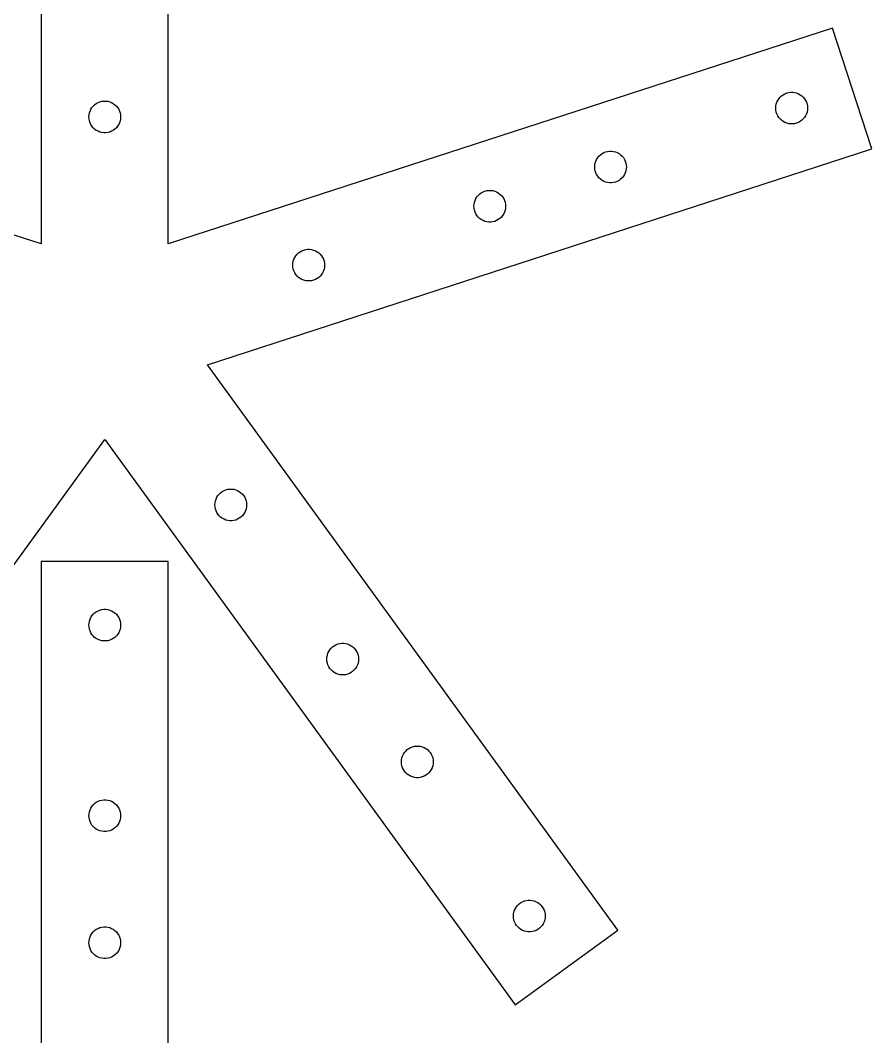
# Model space of a CAD drawing. Header units: metres. Extents: x 19 to 981, y 14 to 964.
# Drawn here: x 846.7 to 980.8, y 409 to 569 of the extents above; entities that cross this region are included whole.
import ezdxf

# ---------------------------------------------------------------- set-up
doc = ezdxf.new("R2010")
doc.units = ezdxf.units.M

msp = doc.modelspace()

# ---------------------------------------------------------------- linework, layer by layer
for p, q in [((850, 643.764), (850, 533.764)), ((870, 533.764), (870, 643.764)), ((850, 533.764), (745.384, 567.756)), ((974.616, 567.756), (870, 533.764)), ((980.797, 548.735), (974.616, 567.756)), ((966.173, 556.624), (966.373, 556.866)), ((966.373, 556.866), (966.602, 557.081)), ((966.602, 557.081), (966.856, 557.266)), ((966.856, 557.266), (967.131, 557.417)), ((967.131, 557.417), (967.423, 557.533)), ((967.423, 557.533), (967.727, 557.611)), ((967.727, 557.611), (968.039, 557.65)), ((968.039, 557.65), (968.353, 557.65)), ((968.353, 557.65), (968.664, 557.611)), ((968.664, 557.611), (968.968, 557.533)), ((968.968, 557.533), (969.26, 557.417)), ((969.26, 557.417), (969.535, 557.266)), ((969.535, 557.266), (969.789, 557.081)), ((969.789, 557.081), (970.018, 556.866)), ((970.018, 556.866), (970.218, 556.624)), ((857.809, 554.968), (857.977, 555.233)), ((857.977, 555.233), (858.178, 555.475)), ((858.178, 555.475), (858.406, 555.69)), ((858.406, 555.69), (858.66, 555.875)), ((858.66, 555.875), (858.936, 556.026)), ((858.936, 556.026), (859.227, 556.141)), ((859.227, 556.141), (859.532, 556.22)), ((859.532, 556.22), (859.843, 556.259)), ((859.843, 556.259), (860.157, 556.259)), ((860.157, 556.259), (860.468, 556.22)), ((860.468, 556.22), (860.773, 556.141)), ((860.773, 556.141), (861.064, 556.026)), ((861.064, 556.026), (861.34, 555.875)), ((861.34, 555.875), (861.594, 555.69)), ((861.594, 555.69), (861.822, 555.475)), ((861.822, 555.475), (862.023, 555.233)), ((862.023, 555.233), (862.191, 554.968)), ((965.696, 555.155), (965.716, 555.468)), ((965.716, 555.468), (965.774, 555.777)), ((965.774, 555.777), (965.871, 556.075)), ((965.871, 556.075), (966.005, 556.359)), ((966.005, 556.359), (966.173, 556.624)), ((970.218, 556.624), (970.387, 556.359)), ((970.387, 556.359), (970.52, 556.075)), ((970.52, 556.075), (970.617, 555.777)), ((970.617, 555.777), (970.676, 555.468)), ((970.676, 555.468), (970.696, 555.155)), ((857.5, 553.764), (857.52, 554.077)), ((857.52, 553.45), (857.5, 553.764)), ((857.52, 554.077), (857.579, 554.386)), ((857.579, 554.386), (857.676, 554.684)), ((857.676, 554.684), (857.809, 554.968)), ((862.191, 554.968), (862.324, 554.684)), ((862.324, 554.684), (862.421, 554.386)), ((862.421, 554.386), (862.48, 554.077)), ((862.48, 554.077), (862.5, 553.764)), ((862.5, 553.764), (862.48, 553.45)), ((965.716, 554.842), (965.696, 555.155)), ((965.774, 554.533), (965.716, 554.842)), ((965.871, 554.235), (965.774, 554.533)), ((966.005, 553.951), (965.871, 554.235)), ((966.173, 553.685), (966.005, 553.951)), ((966.373, 553.444), (966.173, 553.685)), ((970.218, 553.685), (970.018, 553.444)), ((970.387, 553.951), (970.218, 553.685)), ((970.52, 554.235), (970.387, 553.951)), ((970.617, 554.533), (970.52, 554.235)), ((970.676, 554.842), (970.617, 554.533)), ((970.696, 555.155), (970.676, 554.842)), ((857.579, 553.142), (857.52, 553.45)), ((857.676, 552.844), (857.579, 553.142)), ((857.809, 552.559), (857.676, 552.844)), ((857.977, 552.294), (857.809, 552.559)), ((858.178, 552.052), (857.977, 552.294)), ((858.406, 551.838), (858.178, 552.052)), ((861.822, 552.052), (861.594, 551.838)), ((862.023, 552.294), (861.822, 552.052)), ((862.191, 552.559), (862.023, 552.294)), ((862.324, 552.844), (862.191, 552.559)), ((862.421, 553.142), (862.324, 552.844)), ((862.48, 553.45), (862.421, 553.142)), ((966.602, 553.229), (966.373, 553.444)), ((966.856, 553.044), (966.602, 553.229)), ((967.131, 552.893), (966.856, 553.044)), ((967.423, 552.777), (967.131, 552.893)), ((967.727, 552.699), (967.423, 552.777)), ((968.039, 552.66), (967.727, 552.699)), ((968.353, 552.66), (968.039, 552.66)), ((968.664, 552.699), (968.353, 552.66)), ((968.968, 552.777), (968.664, 552.699)), ((969.26, 552.893), (968.968, 552.777)), ((969.535, 553.044), (969.26, 552.893)), ((969.789, 553.229), (969.535, 553.044)), ((970.018, 553.444), (969.789, 553.229)), ((858.66, 551.653), (858.406, 551.838)), ((858.936, 551.502), (858.66, 551.653)), ((859.227, 551.386), (858.936, 551.502)), ((859.532, 551.308), (859.227, 551.386)), ((859.843, 551.269), (859.532, 551.308)), ((860.157, 551.269), (859.843, 551.269)), ((860.468, 551.308), (860.157, 551.269)), ((860.773, 551.386), (860.468, 551.308)), ((861.064, 551.502), (860.773, 551.386)), ((861.34, 551.653), (861.064, 551.502)), ((861.594, 551.838), (861.34, 551.653)), ((876.18, 514.743), (980.797, 548.735)), ((937.473, 547.089), (937.642, 547.354)), ((937.642, 547.354), (937.842, 547.596)), ((937.842, 547.596), (938.071, 547.811)), ((938.071, 547.811), (938.325, 547.995)), ((938.325, 547.995), (938.6, 548.146)), ((938.6, 548.146), (938.892, 548.262)), ((938.892, 548.262), (939.196, 548.34)), ((939.196, 548.34), (939.507, 548.379)), ((939.507, 548.379), (939.821, 548.379)), ((939.821, 548.379), (940.133, 548.34)), ((940.133, 548.34), (940.437, 548.262)), ((940.437, 548.262), (940.729, 548.146)), ((940.729, 548.146), (941.004, 547.995)), ((941.004, 547.995), (941.258, 547.811)), ((941.258, 547.811), (941.487, 547.596)), ((941.487, 547.596), (941.687, 547.354)), ((941.687, 547.354), (941.855, 547.089)), ((937.164, 545.884), (937.184, 546.198)), ((937.184, 545.571), (937.164, 545.884)), ((937.184, 546.198), (937.243, 546.506)), ((937.243, 546.506), (937.34, 546.805)), ((937.34, 546.805), (937.473, 547.089)), ((941.855, 547.089), (941.989, 546.805)), ((941.989, 546.805), (942.086, 546.506)), ((942.086, 546.506), (942.144, 546.198)), ((942.144, 546.198), (942.164, 545.884)), ((942.164, 545.884), (942.144, 545.571)), ((937.243, 545.263), (937.184, 545.571)), ((937.34, 544.964), (937.243, 545.263)), ((937.473, 544.68), (937.34, 544.964)), ((937.642, 544.415), (937.473, 544.68)), ((937.842, 544.173), (937.642, 544.415)), ((938.071, 543.958), (937.842, 544.173)), ((941.487, 544.173), (941.258, 543.958)), ((941.687, 544.415), (941.487, 544.173)), ((941.855, 544.68), (941.687, 544.415)), ((941.989, 544.964), (941.855, 544.68)), ((942.086, 545.263), (941.989, 544.964)), ((942.144, 545.571), (942.086, 545.263)), ((938.325, 543.774), (938.071, 543.958)), ((938.6, 543.622), (938.325, 543.774)), ((938.892, 543.507), (938.6, 543.622)), ((939.196, 543.429), (938.892, 543.507)), ((939.507, 543.389), (939.196, 543.429)), ((939.821, 543.389), (939.507, 543.389)), ((940.133, 543.429), (939.821, 543.389)), ((940.437, 543.507), (940.133, 543.429)), ((940.729, 543.622), (940.437, 543.507)), ((941.004, 543.774), (940.729, 543.622)), ((941.258, 543.958), (941.004, 543.774)), ((918.319, 540.624), (918.452, 540.908)), ((918.452, 540.908), (918.62, 541.174)), ((918.62, 541.174), (918.821, 541.415)), ((918.821, 541.415), (919.049, 541.63)), ((919.049, 541.63), (919.303, 541.815)), ((919.303, 541.815), (919.579, 541.966)), ((919.579, 541.966), (919.87, 542.082)), ((919.87, 542.082), (920.175, 542.16)), ((920.175, 542.16), (920.486, 542.199)), ((920.486, 542.199), (920.8, 542.199)), ((920.8, 542.199), (921.111, 542.16)), ((921.111, 542.16), (921.416, 542.082)), ((921.416, 542.082), (921.707, 541.966)), ((921.707, 541.966), (921.983, 541.815)), ((921.983, 541.815), (922.237, 541.63)), ((922.237, 541.63), (922.465, 541.415)), ((922.465, 541.415), (922.666, 541.174)), ((922.666, 541.174), (922.834, 540.908)), ((922.834, 540.908), (922.967, 540.624)), ((918.143, 539.704), (918.163, 540.017)), ((918.163, 539.391), (918.143, 539.704)), ((918.163, 540.017), (918.222, 540.326)), ((918.222, 539.082), (918.163, 539.391)), ((918.222, 540.326), (918.319, 540.624)), ((922.967, 540.624), (923.064, 540.326)), ((923.064, 540.326), (923.123, 540.017)), ((923.123, 539.391), (923.064, 539.082)), ((923.123, 540.017), (923.143, 539.704)), ((923.143, 539.704), (923.123, 539.391)), ((918.319, 538.784), (918.222, 539.082)), ((918.452, 538.5), (918.319, 538.784)), ((918.62, 538.235), (918.452, 538.5)), ((918.821, 537.993), (918.62, 538.235)), ((919.049, 537.778), (918.821, 537.993)), ((919.303, 537.593), (919.049, 537.778)), ((922.237, 537.778), (921.983, 537.593)), ((922.465, 537.993), (922.237, 537.778)), ((922.666, 538.235), (922.465, 537.993)), ((922.834, 538.5), (922.666, 538.235)), ((922.967, 538.784), (922.834, 538.5)), ((923.064, 539.082), (922.967, 538.784)), ((919.579, 537.442), (919.303, 537.593)), ((919.87, 537.326), (919.579, 537.442)), ((920.175, 537.248), (919.87, 537.326)), ((920.486, 537.209), (920.175, 537.248)), ((920.8, 537.209), (920.486, 537.209)), ((921.111, 537.248), (920.8, 537.209)), ((921.416, 537.326), (921.111, 537.248)), ((921.707, 537.442), (921.416, 537.326)), ((921.983, 537.593), (921.707, 537.442)), ((891.047, 532.696), (891.339, 532.811)), ((891.339, 532.811), (891.643, 532.889)), ((891.643, 532.889), (891.954, 532.929)), ((891.954, 532.929), (892.268, 532.929)), ((892.268, 532.929), (892.58, 532.889)), ((892.58, 532.889), (892.884, 532.811)), ((892.884, 532.811), (893.176, 532.696)), ((889.69, 531.055), (889.787, 531.354)), ((889.787, 531.354), (889.921, 531.638)), ((889.921, 531.638), (890.089, 531.903)), ((890.089, 531.903), (890.289, 532.145)), ((890.289, 532.145), (890.518, 532.36)), ((890.518, 532.36), (890.772, 532.544)), ((890.772, 532.544), (891.047, 532.696)), ((893.176, 532.696), (893.451, 532.544)), ((893.451, 532.544), (893.705, 532.36)), ((893.705, 532.36), (893.934, 532.145)), ((893.934, 532.145), (894.134, 531.903)), ((894.134, 531.903), (894.302, 531.638)), ((894.302, 531.638), (894.436, 531.354)), ((894.436, 531.354), (894.533, 531.055)), ((889.611, 530.434), (889.631, 530.747)), ((889.631, 530.12), (889.611, 530.434)), ((889.631, 530.747), (889.69, 531.055)), ((889.69, 529.812), (889.631, 530.12)), ((889.787, 529.513), (889.69, 529.812)), ((894.533, 529.812), (894.436, 529.513)), ((894.533, 531.055), (894.592, 530.747)), ((894.592, 530.12), (894.533, 529.812)), ((894.592, 530.747), (894.611, 530.434)), ((894.611, 530.434), (894.592, 530.12)), ((889.921, 529.229), (889.787, 529.513)), ((890.089, 528.964), (889.921, 529.229)), ((890.289, 528.722), (890.089, 528.964)), ((890.518, 528.507), (890.289, 528.722)), ((890.772, 528.323), (890.518, 528.507)), ((891.047, 528.172), (890.772, 528.323)), ((891.339, 528.056), (891.047, 528.172)), ((891.643, 527.978), (891.339, 528.056)), ((892.884, 528.056), (892.58, 527.978)), ((893.176, 528.172), (892.884, 528.056)), ((893.451, 528.323), (893.176, 528.172)), ((893.705, 528.507), (893.451, 528.323)), ((893.934, 528.722), (893.705, 528.507)), ((894.134, 528.964), (893.934, 528.722)), ((894.302, 529.229), (894.134, 528.964)), ((894.436, 529.513), (894.302, 529.229)), ((891.954, 527.939), (891.643, 527.978)), ((892.268, 527.939), (891.954, 527.939)), ((892.58, 527.978), (892.268, 527.939)), ((940.837, 425.751), (876.18, 514.743)), ((795.344, 413.995), (860, 502.987)), ((860, 502.987), (924.656, 413.995)), ((878.023, 494.396), (878.252, 494.611)), ((878.252, 494.611), (878.506, 494.795)), ((878.506, 494.795), (878.781, 494.947)), ((878.781, 494.947), (879.073, 495.062)), ((879.073, 495.062), (879.377, 495.14)), ((879.377, 495.14), (879.689, 495.18)), ((879.689, 495.18), (880.003, 495.18)), ((880.003, 495.18), (880.314, 495.14)), ((880.314, 495.14), (880.618, 495.062)), ((880.618, 495.062), (880.91, 494.947)), ((880.91, 494.947), (881.185, 494.795)), ((881.185, 494.795), (881.439, 494.611)), ((881.439, 494.611), (881.668, 494.396)), ((877.346, 492.685), (877.366, 492.998)), ((877.366, 492.998), (877.424, 493.306)), ((877.424, 493.306), (877.521, 493.605)), ((877.521, 493.605), (877.655, 493.889)), ((877.655, 493.889), (877.823, 494.154)), ((877.823, 494.154), (878.023, 494.396)), ((881.668, 494.396), (881.868, 494.154)), ((881.868, 494.154), (882.037, 493.889)), ((882.037, 493.889), (882.17, 493.605)), ((882.17, 493.605), (882.267, 493.306)), ((882.267, 493.306), (882.326, 492.998)), ((882.326, 492.998), (882.346, 492.685)), ((877.366, 492.371), (877.346, 492.685)), ((877.424, 492.063), (877.366, 492.371)), ((877.521, 491.764), (877.424, 492.063)), ((877.655, 491.48), (877.521, 491.764)), ((877.823, 491.215), (877.655, 491.48)), ((878.023, 490.973), (877.823, 491.215)), ((881.868, 491.215), (881.668, 490.973)), ((882.037, 491.48), (881.868, 491.215)), ((882.17, 491.764), (882.037, 491.48)), ((882.267, 492.063), (882.17, 491.764)), ((882.326, 492.371), (882.267, 492.063)), ((882.346, 492.685), (882.326, 492.371)), ((878.252, 490.758), (878.023, 490.973)), ((878.506, 490.574), (878.252, 490.758)), ((878.781, 490.422), (878.506, 490.574)), ((879.073, 490.307), (878.781, 490.422)), ((879.377, 490.229), (879.073, 490.307)), ((879.689, 490.189), (879.377, 490.229)), ((880.003, 490.189), (879.689, 490.189)), ((880.314, 490.229), (880.003, 490.189)), ((880.618, 490.307), (880.314, 490.229)), ((880.91, 490.422), (880.618, 490.307)), ((881.185, 490.574), (880.91, 490.422)), ((881.439, 490.758), (881.185, 490.574)), ((881.668, 490.973), (881.439, 490.758)), ((870, 483.764), (850, 483.764)), ((850, 483.764), (850, 373.764)), ((870, 373.764), (870, 483.764)), ((857.809, 474.968), (857.977, 475.233)), ((857.977, 475.233), (858.178, 475.475)), ((858.178, 475.475), (858.406, 475.69)), ((858.406, 475.69), (858.66, 475.875)), ((858.66, 475.875), (858.936, 476.026)), ((858.936, 476.026), (859.227, 476.141)), ((859.227, 476.141), (859.532, 476.22)), ((859.532, 476.22), (859.843, 476.259)), ((859.843, 476.259), (860.157, 476.259)), ((860.157, 476.259), (860.468, 476.22)), ((860.468, 476.22), (860.773, 476.141)), ((860.773, 476.141), (861.064, 476.026)), ((861.064, 476.026), (861.34, 475.875)), ((861.34, 475.875), (861.594, 475.69)), ((861.594, 475.69), (861.822, 475.475)), ((861.822, 475.475), (862.023, 475.233)), ((862.023, 475.233), (862.191, 474.968)), ((857.5, 473.764), (857.52, 474.077)), ((857.52, 473.45), (857.5, 473.764)), ((857.52, 474.077), (857.579, 474.386)), ((857.579, 474.386), (857.676, 474.684)), ((857.676, 474.684), (857.809, 474.968)), ((862.191, 474.968), (862.324, 474.684)), ((862.324, 474.684), (862.421, 474.386)), ((862.421, 474.386), (862.48, 474.077)), ((862.48, 474.077), (862.5, 473.764)), ((862.5, 473.764), (862.48, 473.45)), ((857.579, 473.142), (857.52, 473.45)), ((857.676, 472.844), (857.579, 473.142)), ((857.809, 472.559), (857.676, 472.844)), ((857.977, 472.294), (857.809, 472.559)), ((858.178, 472.052), (857.977, 472.294)), ((858.406, 471.838), (858.178, 472.052)), ((861.822, 472.052), (861.594, 471.838)), ((862.023, 472.294), (861.822, 472.052)), ((862.191, 472.559), (862.023, 472.294)), ((862.324, 472.844), (862.191, 472.559)), ((862.421, 473.142), (862.324, 472.844)), ((862.48, 473.45), (862.421, 473.142)), ((858.66, 471.653), (858.406, 471.838)), ((858.936, 471.502), (858.66, 471.653)), ((859.227, 471.386), (858.936, 471.502)), ((859.532, 471.308), (859.227, 471.386)), ((859.843, 471.269), (859.532, 471.308)), ((860.157, 471.269), (859.843, 471.269)), ((860.468, 471.308), (860.157, 471.269)), ((860.773, 471.386), (860.468, 471.308)), ((861.064, 471.502), (860.773, 471.386)), ((861.34, 471.653), (861.064, 471.502)), ((861.594, 471.838), (861.34, 471.653)), ((895.886, 470.34), (896.14, 470.525)), ((896.14, 470.525), (896.415, 470.676)), ((896.415, 470.676), (896.707, 470.792)), ((896.707, 470.792), (897.011, 470.87)), ((897.011, 470.87), (897.322, 470.909)), ((897.322, 470.909), (897.636, 470.909)), ((897.636, 470.909), (897.948, 470.87)), ((897.948, 470.87), (898.252, 470.792)), ((898.252, 470.792), (898.544, 470.676)), ((898.544, 470.676), (898.819, 470.525)), ((898.819, 470.525), (899.073, 470.34)), ((894.999, 468.727), (895.058, 469.036)), ((895.058, 469.036), (895.155, 469.334)), ((895.155, 469.334), (895.289, 469.618)), ((895.289, 469.618), (895.457, 469.883)), ((895.457, 469.883), (895.657, 470.125)), ((895.657, 470.125), (895.886, 470.34)), ((899.073, 470.34), (899.302, 470.125)), ((899.302, 470.125), (899.502, 469.883)), ((899.502, 469.883), (899.67, 469.618)), ((899.67, 469.618), (899.804, 469.334)), ((899.804, 469.334), (899.901, 469.036)), ((899.901, 469.036), (899.96, 468.727)), ((894.979, 468.414), (894.999, 468.727)), ((894.999, 468.101), (894.979, 468.414)), ((895.058, 467.792), (894.999, 468.101)), ((895.155, 467.494), (895.058, 467.792)), ((895.289, 467.21), (895.155, 467.494)), ((895.457, 466.945), (895.289, 467.21)), ((899.67, 467.21), (899.502, 466.945)), ((899.804, 467.494), (899.67, 467.21)), ((899.901, 467.792), (899.804, 467.494)), ((899.96, 468.101), (899.901, 467.792)), ((899.96, 468.727), (899.979, 468.414)), ((899.979, 468.414), (899.96, 468.101)), ((895.657, 466.703), (895.457, 466.945)), ((895.886, 466.488), (895.657, 466.703)), ((896.14, 466.303), (895.886, 466.488)), ((896.415, 466.152), (896.14, 466.303)), ((896.707, 466.036), (896.415, 466.152)), ((897.011, 465.958), (896.707, 466.036)), ((897.322, 465.919), (897.011, 465.958)), ((897.636, 465.919), (897.322, 465.919)), ((897.948, 465.958), (897.636, 465.919)), ((898.252, 466.036), (897.948, 465.958)), ((898.544, 466.152), (898.252, 466.036)), ((898.819, 466.303), (898.544, 466.152)), ((899.073, 466.488), (898.819, 466.303)), ((899.302, 466.703), (899.073, 466.488)), ((899.502, 466.945), (899.302, 466.703)), ((907.896, 454.344), (908.171, 454.496)), ((908.171, 454.496), (908.463, 454.611)), ((908.463, 454.611), (908.767, 454.689)), ((908.767, 454.689), (909.078, 454.729)), ((909.078, 454.729), (909.392, 454.729)), ((909.392, 454.729), (909.704, 454.689)), ((909.704, 454.689), (910.008, 454.611)), ((910.008, 454.611), (910.3, 454.496)), ((910.3, 454.496), (910.575, 454.344)), ((906.755, 452.547), (906.814, 452.855)), ((906.814, 452.855), (906.911, 453.154)), ((906.911, 453.154), (907.044, 453.438)), ((907.044, 453.438), (907.213, 453.703)), ((907.213, 453.703), (907.413, 453.945)), ((907.413, 453.945), (907.642, 454.16)), ((907.642, 454.16), (907.896, 454.344)), ((910.575, 454.344), (910.829, 454.16)), ((910.829, 454.16), (911.058, 453.945)), ((911.058, 453.945), (911.258, 453.703)), ((911.258, 453.703), (911.426, 453.438)), ((911.426, 453.438), (911.56, 453.154)), ((911.56, 453.154), (911.657, 452.855)), ((911.657, 452.855), (911.715, 452.547)), ((906.735, 452.234), (906.755, 452.547)), ((906.755, 451.92), (906.735, 452.234)), ((906.814, 451.612), (906.755, 451.92)), ((906.911, 451.313), (906.814, 451.612)), ((907.044, 451.029), (906.911, 451.313)), ((911.56, 451.313), (911.426, 451.029)), ((911.657, 451.612), (911.56, 451.313)), ((911.715, 451.92), (911.657, 451.612)), ((911.715, 452.547), (911.735, 452.234)), ((911.735, 452.234), (911.715, 451.92)), ((907.213, 450.764), (907.044, 451.029)), ((907.413, 450.522), (907.213, 450.764)), ((907.642, 450.307), (907.413, 450.522)), ((907.896, 450.123), (907.642, 450.307)), ((908.171, 449.972), (907.896, 450.123)), ((908.463, 449.856), (908.171, 449.972)), ((908.767, 449.778), (908.463, 449.856)), ((909.078, 449.739), (908.767, 449.778)), ((909.392, 449.739), (909.078, 449.739)), ((909.704, 449.778), (909.392, 449.739)), ((910.008, 449.856), (909.704, 449.778)), ((910.3, 449.972), (910.008, 449.856)), ((910.575, 450.123), (910.3, 449.972)), ((910.829, 450.307), (910.575, 450.123)), ((911.058, 450.522), (910.829, 450.307)), ((911.258, 450.764), (911.058, 450.522)), ((911.426, 451.029), (911.258, 450.764)), ((857.676, 444.684), (857.809, 444.968)), ((857.809, 444.968), (857.977, 445.233)), ((857.977, 445.233), (858.178, 445.475)), ((858.178, 445.475), (858.406, 445.69)), ((858.406, 445.69), (858.66, 445.875)), ((858.66, 445.875), (858.936, 446.026)), ((858.936, 446.026), (859.227, 446.141)), ((859.227, 446.141), (859.532, 446.22)), ((859.532, 446.22), (859.843, 446.259)), ((859.843, 446.259), (860.157, 446.259)), ((860.157, 446.259), (860.468, 446.22)), ((860.468, 446.22), (860.773, 446.141)), ((860.773, 446.141), (861.064, 446.026)), ((861.064, 446.026), (861.34, 445.875)), ((861.34, 445.875), (861.594, 445.69)), ((861.594, 445.69), (861.822, 445.475)), ((861.822, 445.475), (862.023, 445.233)), ((862.023, 445.233), (862.191, 444.968)), ((862.191, 444.968), (862.324, 444.684)), ((857.5, 443.764), (857.52, 444.077)), ((857.52, 443.45), (857.5, 443.764)), ((857.52, 444.077), (857.579, 444.386)), ((857.579, 443.142), (857.52, 443.45)), ((857.579, 444.386), (857.676, 444.684)), ((862.324, 444.684), (862.421, 444.386)), ((862.421, 444.386), (862.48, 444.077)), ((862.48, 443.45), (862.421, 443.142)), ((862.48, 444.077), (862.5, 443.764)), ((862.5, 443.764), (862.48, 443.45)), ((857.676, 442.844), (857.579, 443.142)), ((857.809, 442.559), (857.676, 442.844)), ((857.977, 442.294), (857.809, 442.559)), ((858.178, 442.052), (857.977, 442.294)), ((858.406, 441.838), (858.178, 442.052)), ((858.66, 441.653), (858.406, 441.838)), ((858.936, 441.502), (858.66, 441.653)), ((861.34, 441.653), (861.064, 441.502)), ((861.594, 441.838), (861.34, 441.653)), ((861.822, 442.052), (861.594, 441.838)), ((862.023, 442.294), (861.822, 442.052)), ((862.191, 442.559), (862.023, 442.294)), ((862.324, 442.844), (862.191, 442.559)), ((862.421, 443.142), (862.324, 442.844)), ((859.227, 441.386), (858.936, 441.502)), ((859.532, 441.308), (859.227, 441.386)), ((859.843, 441.269), (859.532, 441.308)), ((860.157, 441.269), (859.843, 441.269)), ((860.468, 441.308), (860.157, 441.269)), ((860.773, 441.386), (860.468, 441.308)), ((861.064, 441.502), (860.773, 441.386)), ((926.096, 430.341), (926.4, 430.419)), ((926.4, 430.419), (926.712, 430.458)), ((926.712, 430.458), (927.026, 430.458)), ((927.026, 430.458), (927.337, 430.419)), ((927.337, 430.419), (927.641, 430.341)), ((924.447, 428.585), (924.544, 428.883)), ((924.544, 428.883), (924.678, 429.168)), ((924.678, 429.168), (924.846, 429.433)), ((924.846, 429.433), (925.046, 429.675)), ((925.046, 429.675), (925.275, 429.889)), ((925.275, 429.889), (925.529, 430.074)), ((925.529, 430.074), (925.804, 430.225)), ((925.804, 430.225), (926.096, 430.341)), ((927.641, 430.341), (927.933, 430.225)), ((927.933, 430.225), (928.208, 430.074)), ((928.208, 430.074), (928.462, 429.889)), ((928.462, 429.889), (928.691, 429.675)), ((928.691, 429.675), (928.891, 429.433)), ((928.891, 429.433), (929.059, 429.168)), ((929.059, 429.168), (929.193, 428.883)), ((929.193, 428.883), (929.29, 428.585)), ((924.369, 427.963), (924.388, 428.276)), ((924.388, 427.65), (924.369, 427.963)), ((924.388, 428.276), (924.447, 428.585)), ((924.447, 427.341), (924.388, 427.65)), ((924.544, 427.043), (924.447, 427.341)), ((929.29, 427.341), (929.193, 427.043)), ((929.29, 428.585), (929.349, 428.276)), ((929.349, 427.65), (929.29, 427.341)), ((929.349, 428.276), (929.369, 427.963)), ((929.369, 427.963), (929.349, 427.65)), ((858.178, 425.475), (858.406, 425.69)), ((858.406, 425.69), (858.66, 425.875)), ((858.66, 425.875), (858.936, 426.026)), ((858.936, 426.026), (859.227, 426.141)), ((859.227, 426.141), (859.532, 426.22)), ((859.532, 426.22), (859.843, 426.259)), ((859.843, 426.259), (860.157, 426.259)), ((860.157, 426.259), (860.468, 426.22)), ((860.468, 426.22), (860.773, 426.141)), ((860.773, 426.141), (861.064, 426.026)), ((861.064, 426.026), (861.34, 425.875)), ((861.34, 425.875), (861.594, 425.69)), ((861.594, 425.69), (861.822, 425.475)), ((924.678, 426.759), (924.544, 427.043)), ((924.656, 413.995), (940.837, 425.751)), ((924.846, 426.494), (924.678, 426.759)), ((925.046, 426.252), (924.846, 426.494)), ((925.275, 426.037), (925.046, 426.252)), ((925.529, 425.852), (925.275, 426.037)), ((925.804, 425.701), (925.529, 425.852)), ((926.096, 425.586), (925.804, 425.701)), ((927.933, 425.701), (927.641, 425.586)), ((928.208, 425.852), (927.933, 425.701)), ((928.462, 426.037), (928.208, 425.852)), ((928.691, 426.252), (928.462, 426.037)), ((928.891, 426.494), (928.691, 426.252)), ((929.059, 426.759), (928.891, 426.494)), ((929.193, 427.043), (929.059, 426.759)), ((857.5, 423.764), (857.52, 424.077)), ((857.52, 424.077), (857.579, 424.386)), ((857.579, 424.386), (857.676, 424.684)), ((857.676, 424.684), (857.809, 424.968)), ((857.809, 424.968), (857.977, 425.233)), ((857.977, 425.233), (858.178, 425.475)), ((861.822, 425.475), (862.023, 425.233)), ((862.023, 425.233), (862.191, 424.968)), ((862.191, 424.968), (862.324, 424.684)), ((862.324, 424.684), (862.421, 424.386)), ((862.421, 424.386), (862.48, 424.077)), ((862.48, 424.077), (862.5, 423.764)), ((926.4, 425.507), (926.096, 425.586)), ((926.712, 425.468), (926.4, 425.507)), ((927.026, 425.468), (926.712, 425.468)), ((927.337, 425.507), (927.026, 425.468)), ((927.641, 425.586), (927.337, 425.507)), ((857.52, 423.45), (857.5, 423.764)), ((857.579, 423.142), (857.52, 423.45)), ((857.676, 422.844), (857.579, 423.142)), ((857.809, 422.559), (857.676, 422.844)), ((857.977, 422.294), (857.809, 422.559)), ((862.191, 422.559), (862.023, 422.294)), ((862.324, 422.844), (862.191, 422.559)), ((862.421, 423.142), (862.324, 422.844)), ((862.48, 423.45), (862.421, 423.142)), ((862.5, 423.764), (862.48, 423.45)), ((858.178, 422.052), (857.977, 422.294)), ((858.406, 421.838), (858.178, 422.052)), ((858.66, 421.653), (858.406, 421.838)), ((858.936, 421.502), (858.66, 421.653)), ((859.227, 421.386), (858.936, 421.502)), ((859.532, 421.308), (859.227, 421.386)), ((859.843, 421.269), (859.532, 421.308)), ((860.157, 421.269), (859.843, 421.269)), ((860.468, 421.308), (860.157, 421.269)), ((860.773, 421.386), (860.468, 421.308)), ((861.064, 421.502), (860.773, 421.386)), ((861.34, 421.653), (861.064, 421.502)), ((861.594, 421.838), (861.34, 421.653)), ((861.822, 422.052), (861.594, 421.838)), ((862.023, 422.294), (861.822, 422.052))]:
    msp.add_line(p, q)

doc.saveas('drawing.dxf')
